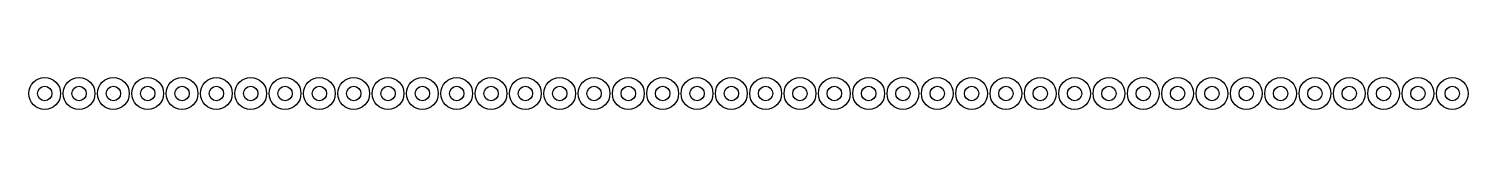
# Model space of a CAD drawing. Header units: millimetres. Extents: x -11 to 983, y -11 to 11.
import ezdxf

# ---------------------------------------------------------------- set-up
doc = ezdxf.new("R2010")
doc.units = ezdxf.units.MM
doc.layers.get('0').update_dxf_attribs({"linetype": 'CONTINUOUS'})

msp = doc.modelspace()

# ---------------------------------------------------------------- linework, layer by layer
for centre, radius in [((0, 0), 11), ((23.71, 0), 11), ((47.41, 0), 11), ((71.12, 0), 11), ((94.83, 0), 11), ((118.54, 0), 11), ((142.24, 0), 11), ((165.95, 0), 11), ((189.66, 0), 11), ((213.37, 0), 11), ((237.07, 0), 11), ((260.78, 0), 11), ((284.49, 0), 11), ((308.2, 0), 11), ((331.9, 0), 11), ((355.61, 0), 11), ((379.32, 0), 11), ((403.02, 0), 11), ((426.73, 0), 11), ((450.44, 0), 11), ((474.15, 0), 11), ((497.85, 0), 11), ((521.56, 0), 11), ((545.27, 0), 11), ((568.98, 0), 11), ((592.68, 0), 11), ((616.39, 0), 11), ((640.1, 0), 11), ((663.8, 0), 11), ((687.51, 0), 11), ((711.22, 0), 11), ((734.93, 0), 11), ((758.63, 0), 11), ((782.34, 0), 11), ((806.05, 0), 11), ((829.76, 0), 11), ((853.46, 0), 11), ((877.17, 0), 11), ((900.88, 0), 11), ((924.59, 0), 11), ((948.29, 0), 11), ((972, 0), 11), ((0, 0), 5), ((23.71, 0), 5), ((47.41, 0), 5), ((71.12, 0), 5), ((94.83, 0), 5), ((118.54, 0), 5), ((142.24, 0), 5), ((165.95, 0), 5), ((189.66, 0), 5), ((213.37, 0), 5), ((237.07, 0), 5), ((260.78, 0), 5), ((284.49, 0), 5), ((308.2, 0), 5), ((331.9, 0), 5), ((355.61, 0), 5), ((379.32, 0), 5), ((403.02, 0), 5), ((426.73, 0), 5), ((450.44, 0), 5), ((474.15, 0), 5), ((497.85, 0), 5), ((521.56, 0), 5), ((545.27, 0), 5), ((568.98, 0), 5), ((592.68, 0), 5), ((616.39, 0), 5), ((640.1, 0), 5), ((663.8, 0), 5), ((687.51, 0), 5), ((711.22, 0), 5), ((734.93, 0), 5), ((758.63, 0), 5), ((782.34, 0), 5), ((806.05, 0), 5), ((829.76, 0), 5), ((853.46, 0), 5), ((877.17, 0), 5), ((900.88, 0), 5), ((924.59, 0), 5), ((948.29, 0), 5), ((972, 0), 5)]:
    msp.add_circle(centre, radius)

doc.saveas('drawing.dxf')
